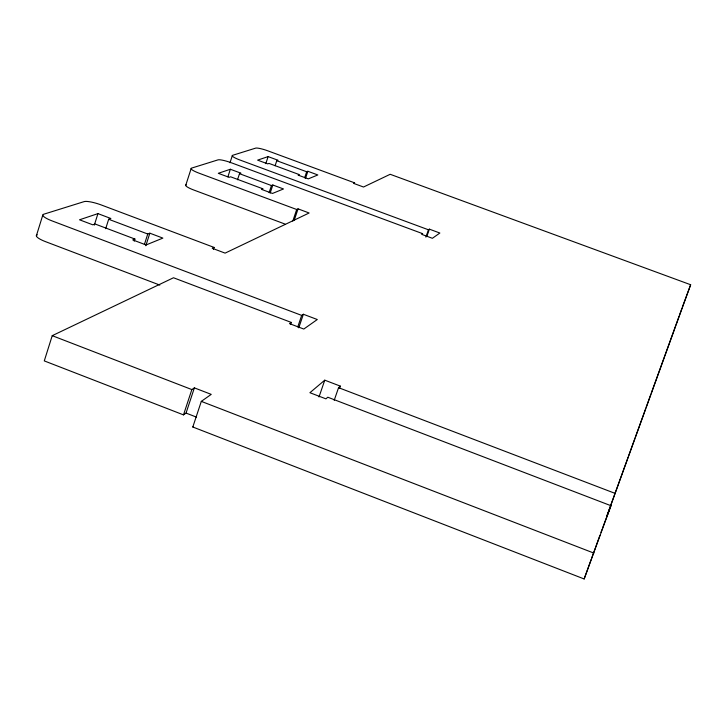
<?xml version="1.0" encoding="UTF-8"?>
<svg xmlns="http://www.w3.org/2000/svg" width="727" height="727" viewBox="0 0 727 727"><rect width="100%" height="100%" fill="white"/><g stroke="black" fill="none" stroke-linecap="round" stroke-linejoin="round"><path stroke-width="1.09" d="M36.35 235.848L42.766 215.174M290.546 324.56L291.273 322.424L173.499 277.759L52.226 335.674L44.283 360.901L183.495 414.881L186.048 413.081L194.373 387.873L211.23 394.37L201.306 401.377L192.809 427.003L584.154 578.965L610.953 505.71L327.777 397.215L325.932 398.85L309.911 392.716L324.76 380.176L340.309 386.119L339.591 388.218M94.319 225.106L97.945 213.62L110.886 218.5L108.677 219.272L105.688 228.696M134.231 241.182L134.913 239.047L95.092 224.007L92.783 224.807L79.507 219.799L97.945 213.62M144.391 244.499L147.754 234.012L149.853 233.194L162.884 238.102L146.082 244.954L132.723 239.901L134.913 239.047M145.818 245.735L149.853 233.194M185.676 185.512L191.083 168.791M229.996 162.757L232.231 155.923M227.896 176.806L230.359 169.255L240.955 173.19L239.501 173.698L237.511 179.778M213.384 249.461L214.056 247.407L101.307 204.978A14.122 2.808 17.5 0 0 84.168 201.606L43.684 214.238A14.958 3.126 17.2 0 0 52.126 220.926L301.678 315.4L303.368 314.255L317.29 319.526L303.795 329.049L289.491 323.624L291.273 322.424M265.791 163.666L268.118 156.605L278.041 160.267L276.769 160.712L275.097 165.765M183.495 414.881L191.855 389.572L194.373 387.873M269.099 192.655L271.453 185.549L272.834 185.012L283.485 188.965L272.489 193.446L261.611 189.402L263.038 188.847L230.604 176.797L229.087 177.324L218.282 173.308L230.359 169.255M270.144 193.109L272.834 185.012M304.64 177.824L306.667 171.754L307.866 171.281L317.835 174.962L308.266 178.869L298.106 175.107L299.342 174.625L269.017 163.411L267.709 163.866L257.594 160.131L268.118 156.605M305.504 178.351L307.866 171.281M292.817 221.063L296.689 209.494L298.052 208.867L309.129 212.993L225.106 253.123L212.202 248.261L214.056 247.407M294.19 220.408L298.052 208.867M297.779 326.905L301.678 315.4M298.779 327.804L303.368 314.255M319.008 396.969L324.76 380.176M334.202 400.313L338.564 387.673L340.309 386.119M425.886 237.138L428.439 229.787L429.384 229.15L439.862 233.031L432.392 238.302L421.696 234.339L422.678 233.676L231.386 162.793A11.414 1.863 18.3 0 0 218.018 159.867L191.519 168.128A11.95 2.036 18.1 0 0 199.198 173.235L296.689 209.494M426.831 236.484L429.384 229.15M628.21 457.019L606.6 516.824L690.65 284.739L390.181 174.289L363.518 187.021L353.622 183.377L354.694 182.886L268.036 150.907A10.669 1.636 18.4 0 0 255.686 148.117L232.558 155.333A11.123 1.772 18.3 0 0 239.955 160.013L428.439 229.787M584.154 578.965L591.205 559.445M591.578 558.4L595.295 548.131M595.658 547.113L599.929 535.299M600.965 532.428L601.992 529.574M628.582 455.974L634.853 438.635M635.216 437.627L645.749 408.483M646.103 407.474L650.819 394.434M651.183 393.425L664.596 356.303M664.96 355.303L675.456 326.241M675.81 325.26L679.154 316.018M679.5 315.045L681.962 308.23M682.317 307.257L690.65 284.739M602.383 528.538L610.953 505.71M192.809 427.003L193.455 426.531M276.769 160.712L306.667 171.754M239.501 173.698L271.453 185.549M284.939 224.034L193.764 190.011A11.932 2.126 18.1 0 1 186.121 184.812M108.677 219.272L147.754 234.012M159.813 285.084L45.656 241.7A14.922 3.262 17.1 0 1 37.277 234.866M338.564 387.673L615.369 493.479M52.226 335.674L191.855 389.572M201.306 401.377L593.868 553.093M186.048 413.081L196.544 417.153"/></g></svg>
